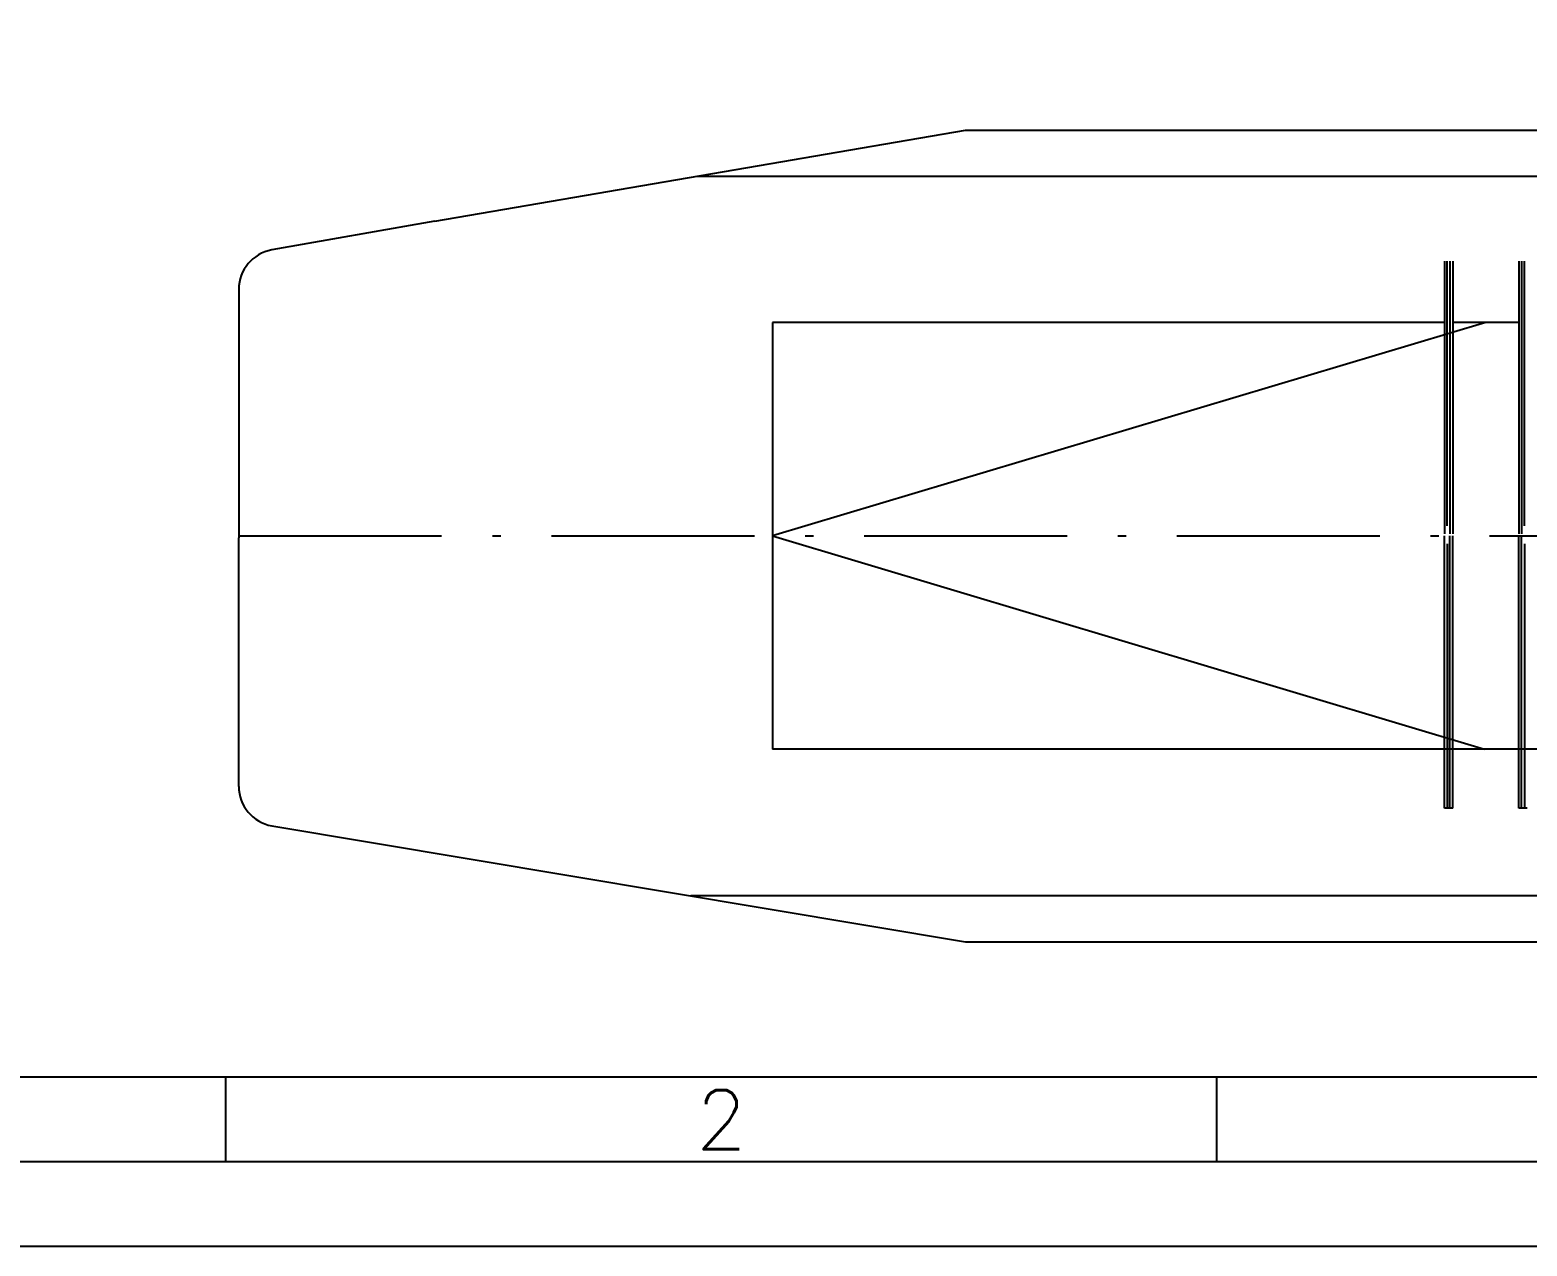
# Model space of a CAD drawing. Header units: millimetres. Extents: x 39 to 880, y 30 to 327.
# Drawn here: x 96.2 to 184.8, y 29.8 to 101.7 of the extents above; entities that cross this region are included whole.
import ezdxf
from ezdxf.enums import TextEntityAlignment as Align

# ---------------------------------------------------------------- set-up
doc = ezdxf.new("R2010")
doc.units = ezdxf.units.MM
doc.linetypes.add('ACAD_ISO10W100', pattern=[18.5, 12, -3, 0.5, -3])
doc.layers.add('SUBTIRE', color=1, linetype='Continuous')
doc.styles.add('ISO', font='SIMPLEX.SHX')

# ---------------------------------------------------------------- blocks, each defined once
blk = doc.blocks.new('4A4')
at = {"color": 70}
for p, q in [((-772.36, 5), (-772.36, 10)), ((-713.72, 5), (-713.72, 10))]:
    blk.add_line(p, q, dxfattribs=at)
at = {"color": 240}
for points in [[(0, 0), (0, 297), (-841, 297), (-841, 0)], [(-5, 5), (-5, 292), (-836, 292), (-836, 5)]]:
    blk.add_lwpolyline(points, close=True, dxfattribs=at)
at = {"color": 70}
blk.add_lwpolyline([(-831, 287), (-831, 10), (-10, 10), (-10, 287)], close=True, dxfattribs=at)
at = {"color": 50, "style": 'ISO'}
blk.add_text('2', height=3.5, dxfattribs=at).set_placement((-743.04, 7.478), align=Align.MIDDLE)

msp = doc.modelspace()

# ---------------------------------------------------------------- linework, layer by layer
at = {"color": 1}
for p, q in [((120.131, 90.444), (151.542, 95.818)), ((135.674, 93.103), (296.619, 93.103)), ((180.035, 72.416), (180.035, 88.06)), ((184.595, 72.416), (184.595, 88.06)), ((140.112, 84.435), (140.112, 59.201)), ((179.875, 84.435), (140.112, 84.435)), ((182.315, 84.435), (140.112, 71.818)), ((184.275, 84.435), (180.355, 84.435)), ((140.112, 71.818), (182.228, 59.201)), ((180.035, 71.35), (180.035, 55.706)), ((184.595, 71.35), (184.595, 55.706)), ((296.619, 59.201), (140.112, 59.201)), ((180.355, 55.706), (179.875, 55.706)), ((184.755, 55.706), (184.275, 55.706)), ((110.494, 54.67), (151.542, 47.818))]:
    msp.add_line(p, q, dxfattribs=at)
at = {"color": 1, "linetype": 'ACAD_ISO10W100'}
msp.add_line((108.542, 71.818), (632.142, 71.818), dxfattribs=at)
at = {"layer": 'SUBTIRE'}
for p, q in [((151.542, 95.818), (296.619, 95.818)), ((108.542, 86.401), (108.542, 71.702)), ((108.542, 57.003), (108.542, 71.702)), ((296.619, 50.533), (135.278, 50.533)), ((151.542, 47.818), (295.482, 47.818))]:
    msp.add_line(p, q, dxfattribs=at)
at = {"layer": 'SUBTIRE', "extrusion": (-6.12303e-17, 1, 6.12303e-17)}
for p, q in [((179.875, 88.06), (179.875, 71.948)), ((180.195, 88.06), (180.195, 71.948)), ((180.355, 88.06), (180.355, 71.948)), ((184.275, 88.06), (184.275, 71.948)), ((184.435, 88.06), (184.435, 71.948))]:
    msp.add_line(p, q, dxfattribs=at)
at = {"layer": 'SUBTIRE', "extrusion": (-6.12303e-17, -1, 6.12303e-17)}
for p, q in [((179.875, 55.706), (179.875, 71.818)), ((180.195, 55.706), (180.195, 71.818)), ((180.355, 55.706), (180.355, 71.818)), ((184.275, 55.706), (184.275, 71.818)), ((184.435, 55.706), (184.435, 71.818))]:
    msp.add_line(p, q, dxfattribs=at)
at = {"layer": 'SUBTIRE'}
msp.add_lwpolyline([(120.131, 90.444), (110.494, 88.734)], dxfattribs=at)
for centre, start, end in [((110.912, 86.401), 100.16822, 180), ((110.912, 57.003), 180, 259.83178)]:
    msp.add_arc(centre, 2.37, start, end, dxfattribs=at)

# ---------------------------------------------------------------- block references
msp.add_blockref('4A4', (880.127, 29.815), dxfattribs=at)

doc.saveas('drawing.dxf')
